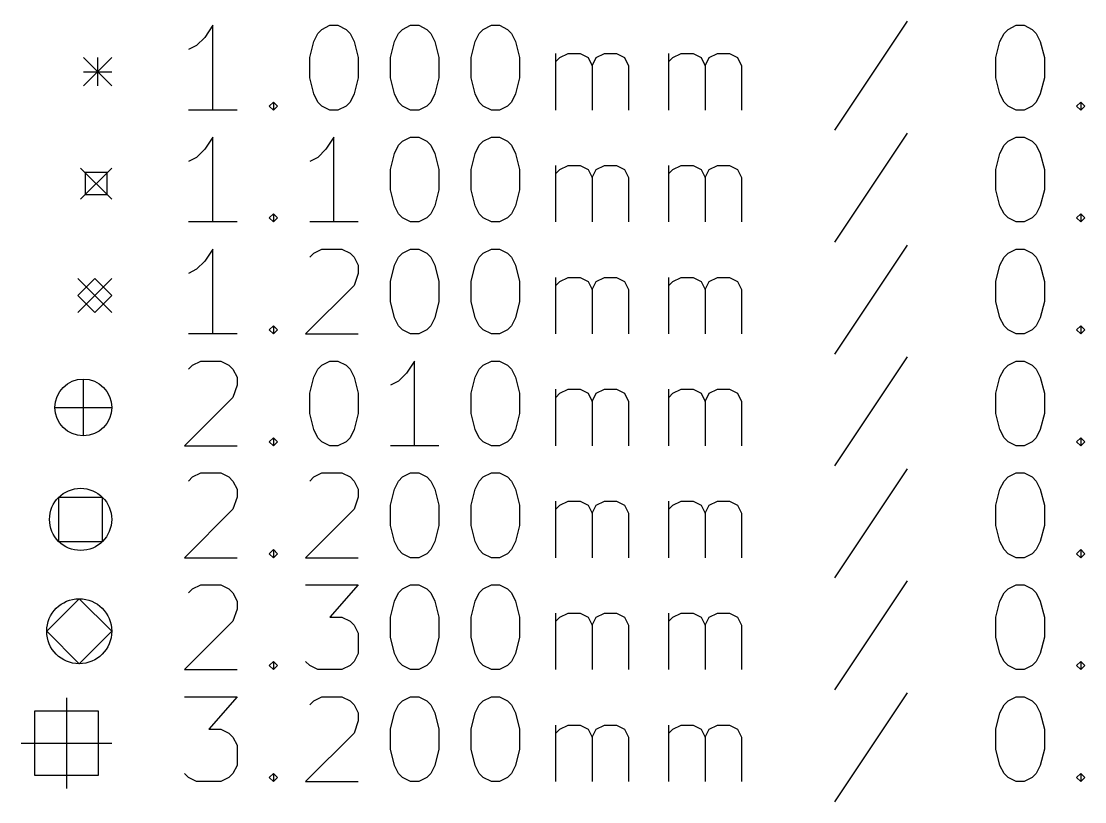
# Model space of a CAD drawing. Extents: x 1.05 to 6.1, y -7.58 to -0.79.
# Drawn here: x 1.054 to 2.536, y -7.568 to -6.48 of the extents above; entities that cross this region are included whole.
import ezdxf

# ---------------------------------------------------------------- set-up
doc = ezdxf.new("R2010")
doc.units = 0
doc.header["$MEASUREMENT"] = 0
doc.layers.add('BLACK', color=7, linetype='CONTINUOUS')

msp = doc.modelspace()

# ---------------------------------------------------------------- linework, layer by layer
at = {"layer": 'BLACK', "linetype": 'CONTINUOUS'}
for p, q in [((1.32101, -6.48591), (1.30976, -6.50278)), ((1.32101, -6.60402), (1.32101, -6.48591)), ((1.47286, -6.49154), (1.48411, -6.48591)), ((1.48411, -6.48591), (1.49536, -6.48591)), ((1.49536, -6.48591), (1.50661, -6.49154)), ((1.58535, -6.49154), (1.5966, -6.48591)), ((1.5966, -6.48591), (1.60785, -6.48591)), ((1.60785, -6.48591), (1.61909, -6.49154)), ((1.69783, -6.49154), (1.70908, -6.48591)), ((1.70908, -6.48591), (1.72033, -6.48591)), ((1.72033, -6.48591), (1.73158, -6.49154)), ((2.28839, -6.48029), (2.18715, -6.63214)), ((2.42899, -6.49154), (2.44024, -6.48591)), ((2.44024, -6.48591), (2.45149, -6.48591)), ((2.45149, -6.48591), (2.46274, -6.49154)), ((1.30976, -6.50278), (1.29851, -6.51403)), ((1.46161, -6.50841), (1.46724, -6.49716)), ((1.46724, -6.49716), (1.47286, -6.49154)), ((1.50661, -6.49154), (1.51223, -6.49716)), ((1.51223, -6.49716), (1.51786, -6.50841)), ((1.5741, -6.50841), (1.57972, -6.49716)), ((1.57972, -6.49716), (1.58535, -6.49154)), ((1.61909, -6.49154), (1.62472, -6.49716)), ((1.62472, -6.49716), (1.63034, -6.50841)), ((1.68659, -6.50841), (1.69221, -6.49716)), ((1.69221, -6.49716), (1.69783, -6.49154)), ((1.73158, -6.49154), (1.7372, -6.49716)), ((1.7372, -6.49716), (1.74283, -6.50841)), ((2.41774, -6.50841), (2.42337, -6.49716)), ((2.42337, -6.49716), (2.42899, -6.49154)), ((2.46274, -6.49154), (2.46836, -6.49716)), ((2.46836, -6.49716), (2.47399, -6.50841)), ((1.29851, -6.51403), (1.28726, -6.51966)), ((1.45599, -6.53091), (1.46161, -6.50841)), ((1.51786, -6.50841), (1.52348, -6.53091)), ((1.56848, -6.53091), (1.5741, -6.50841)), ((1.63034, -6.50841), (1.63597, -6.53091)), ((1.68096, -6.53091), (1.68659, -6.50841)), ((1.74283, -6.50841), (1.74845, -6.53091)), ((2.41212, -6.53091), (2.41774, -6.50841)), ((2.47399, -6.50841), (2.47961, -6.53091)), ((1.14075, -6.53091), (1.18012, -6.57028)), ((1.18012, -6.53091), (1.14075, -6.57028)), ((1.16043, -6.53091), (1.16043, -6.57028)), ((1.45599, -6.55903), (1.45599, -6.53091)), ((1.52348, -6.53091), (1.52348, -6.55903)), ((1.56848, -6.55903), (1.56848, -6.53091)), ((1.63597, -6.53091), (1.63597, -6.55903)), ((1.68096, -6.55903), (1.68096, -6.53091)), ((1.74845, -6.53091), (1.74845, -6.55903)), ((1.79907, -6.60402), (1.79907, -6.52528)), ((1.79907, -6.53653), (1.8047, -6.53091)), ((1.8047, -6.53091), (1.81594, -6.52528)), ((1.81594, -6.52528), (1.83282, -6.52528)), ((1.83282, -6.52528), (1.84407, -6.53091)), ((1.84407, -6.53091), (1.84969, -6.54215)), ((1.84969, -6.54215), (1.85531, -6.53091)), ((1.85531, -6.53091), (1.86656, -6.52528)), ((1.86656, -6.52528), (1.88344, -6.52528)), ((1.88344, -6.52528), (1.89468, -6.53091)), ((1.89468, -6.53091), (1.90031, -6.54215)), ((1.95655, -6.60402), (1.95655, -6.52528)), ((1.95655, -6.53653), (1.96218, -6.53091)), ((1.96218, -6.53091), (1.97343, -6.52528)), ((1.97343, -6.52528), (1.9903, -6.52528)), ((1.9903, -6.52528), (2.00155, -6.53091)), ((2.00155, -6.53091), (2.00717, -6.54215)), ((2.00717, -6.54215), (2.0128, -6.53091)), ((2.0128, -6.53091), (2.02404, -6.52528)), ((2.02404, -6.52528), (2.04092, -6.52528)), ((2.04092, -6.52528), (2.05217, -6.53091)), ((2.05217, -6.53091), (2.05779, -6.54215)), ((2.41212, -6.55903), (2.41212, -6.53091)), ((2.47961, -6.53091), (2.47961, -6.55903)), ((1.84969, -6.54215), (1.84969, -6.60402)), ((1.90031, -6.54215), (1.90031, -6.60402)), ((2.00717, -6.54215), (2.00717, -6.60402)), ((2.05779, -6.54215), (2.05779, -6.60402)), ((1.14075, -6.55059), (1.18012, -6.55059)), ((1.46161, -6.58152), (1.45599, -6.55903)), ((1.52348, -6.55903), (1.51786, -6.58152)), ((1.5741, -6.58152), (1.56848, -6.55903)), ((1.63597, -6.55903), (1.63034, -6.58152)), ((1.68659, -6.58152), (1.68096, -6.55903)), ((1.74845, -6.55903), (1.74283, -6.58152)), ((2.41774, -6.58152), (2.41212, -6.55903)), ((2.47961, -6.55903), (2.47399, -6.58152)), ((1.39975, -6.5984), (1.40537, -6.59277)), ((1.40537, -6.59277), (1.411, -6.5984)), ((1.40537, -6.59277), (1.40537, -6.60402)), ((1.46724, -6.59277), (1.46161, -6.58152)), ((1.47286, -6.5984), (1.46724, -6.59277)), ((1.51223, -6.59277), (1.50661, -6.5984)), ((1.51786, -6.58152), (1.51223, -6.59277)), ((1.57972, -6.59277), (1.5741, -6.58152)), ((1.58535, -6.5984), (1.57972, -6.59277)), ((1.62472, -6.59277), (1.61909, -6.5984)), ((1.63034, -6.58152), (1.62472, -6.59277)), ((1.69221, -6.59277), (1.68659, -6.58152)), ((1.69783, -6.5984), (1.69221, -6.59277)), ((1.7372, -6.59277), (1.73158, -6.5984)), ((1.74283, -6.58152), (1.7372, -6.59277)), ((2.42337, -6.59277), (2.41774, -6.58152)), ((2.42899, -6.5984), (2.42337, -6.59277)), ((2.46836, -6.59277), (2.46274, -6.5984)), ((2.47399, -6.58152), (2.46836, -6.59277)), ((2.52461, -6.5984), (2.53023, -6.59277)), ((2.53023, -6.59277), (2.53585, -6.5984)), ((2.53023, -6.59277), (2.53023, -6.60402)), ((1.35475, -6.60402), (1.28726, -6.60402)), ((1.40537, -6.60402), (1.39975, -6.5984)), ((1.411, -6.5984), (1.40537, -6.60402)), ((1.48411, -6.60402), (1.47286, -6.5984)), ((1.49536, -6.60402), (1.48411, -6.60402)), ((1.50661, -6.5984), (1.49536, -6.60402)), ((1.5966, -6.60402), (1.58535, -6.5984)), ((1.60785, -6.60402), (1.5966, -6.60402)), ((1.61909, -6.5984), (1.60785, -6.60402)), ((1.70908, -6.60402), (1.69783, -6.5984)), ((1.72033, -6.60402), (1.70908, -6.60402)), ((1.73158, -6.5984), (1.72033, -6.60402)), ((2.44024, -6.60402), (2.42899, -6.5984)), ((2.45149, -6.60402), (2.44024, -6.60402)), ((2.46274, -6.5984), (2.45149, -6.60402)), ((2.53023, -6.60402), (2.52461, -6.5984)), ((2.53585, -6.5984), (2.53023, -6.60402)), ((2.28839, -6.63619), (2.18715, -6.78805)), ((1.32101, -6.64182), (1.30976, -6.65869)), ((1.32101, -6.75993), (1.32101, -6.64182)), ((1.48974, -6.64182), (1.47849, -6.65869)), ((1.48974, -6.75993), (1.48974, -6.64182)), ((1.57972, -6.65307), (1.58535, -6.64744)), ((1.58535, -6.64744), (1.5966, -6.64182)), ((1.5966, -6.64182), (1.60785, -6.64182)), ((1.60785, -6.64182), (1.61909, -6.64744)), ((1.61909, -6.64744), (1.62472, -6.65307)), ((1.69221, -6.65307), (1.69783, -6.64744)), ((1.69783, -6.64744), (1.70908, -6.64182)), ((1.70908, -6.64182), (1.72033, -6.64182)), ((1.72033, -6.64182), (1.73158, -6.64744)), ((1.73158, -6.64744), (1.7372, -6.65307)), ((2.42337, -6.65307), (2.42899, -6.64744)), ((2.42899, -6.64744), (2.44024, -6.64182)), ((2.44024, -6.64182), (2.45149, -6.64182)), ((2.45149, -6.64182), (2.46274, -6.64744)), ((2.46274, -6.64744), (2.46836, -6.65307)), ((1.30976, -6.65869), (1.29851, -6.66994)), ((1.47849, -6.65869), (1.46724, -6.66994)), ((1.56848, -6.68681), (1.5741, -6.66431)), ((1.5741, -6.66431), (1.57972, -6.65307)), ((1.62472, -6.65307), (1.63034, -6.66431)), ((1.63034, -6.66431), (1.63597, -6.68681)), ((1.68096, -6.68681), (1.68659, -6.66431)), ((1.68659, -6.66431), (1.69221, -6.65307)), ((1.7372, -6.65307), (1.74283, -6.66431)), ((1.74283, -6.66431), (1.74845, -6.68681)), ((2.41212, -6.68681), (2.41774, -6.66431)), ((2.41774, -6.66431), (2.42337, -6.65307)), ((2.46836, -6.65307), (2.47399, -6.66431)), ((2.47399, -6.66431), (2.47961, -6.68681)), ((1.29851, -6.66994), (1.28726, -6.67556)), ((1.46724, -6.66994), (1.45599, -6.67556)), ((1.79907, -6.75993), (1.79907, -6.68119)), ((1.8047, -6.68681), (1.81594, -6.68119)), ((1.81594, -6.68119), (1.83282, -6.68119)), ((1.83282, -6.68119), (1.84407, -6.68681)), ((1.85531, -6.68681), (1.86656, -6.68119)), ((1.86656, -6.68119), (1.88344, -6.68119)), ((1.88344, -6.68119), (1.89468, -6.68681)), ((1.95655, -6.75993), (1.95655, -6.68119)), ((1.96218, -6.68681), (1.97343, -6.68119)), ((1.97343, -6.68119), (1.9903, -6.68119)), ((1.9903, -6.68119), (2.00155, -6.68681)), ((2.0128, -6.68681), (2.02404, -6.68119)), ((2.02404, -6.68119), (2.04092, -6.68119)), ((2.04092, -6.68119), (2.05217, -6.68681)), ((1.13681, -6.68484), (1.18012, -6.72815)), ((1.18012, -6.68484), (1.13681, -6.72815)), ((1.17378, -6.69118), (1.14315, -6.69118)), ((1.14315, -6.69118), (1.14315, -6.72181)), ((1.17378, -6.72181), (1.17378, -6.69118)), ((1.56848, -6.71493), (1.56848, -6.68681)), ((1.63597, -6.68681), (1.63597, -6.71493)), ((1.68096, -6.71493), (1.68096, -6.68681)), ((1.74845, -6.68681), (1.74845, -6.71493)), ((1.79907, -6.69244), (1.8047, -6.68681)), ((1.84407, -6.68681), (1.84969, -6.69806)), ((1.84969, -6.69806), (1.85531, -6.68681)), ((1.89468, -6.68681), (1.90031, -6.69806)), ((1.95655, -6.69244), (1.96218, -6.68681)), ((2.00155, -6.68681), (2.00717, -6.69806)), ((2.00717, -6.69806), (2.0128, -6.68681)), ((2.05217, -6.68681), (2.05779, -6.69806)), ((2.41212, -6.71493), (2.41212, -6.68681)), ((2.47961, -6.68681), (2.47961, -6.71493)), ((1.84969, -6.69806), (1.84969, -6.75993)), ((1.90031, -6.69806), (1.90031, -6.75993)), ((2.00717, -6.69806), (2.00717, -6.75993)), ((2.05779, -6.69806), (2.05779, -6.75993)), ((1.14315, -6.72181), (1.17378, -6.72181)), ((1.5741, -6.73743), (1.56848, -6.71493)), ((1.63597, -6.71493), (1.63034, -6.73743)), ((1.68659, -6.73743), (1.68096, -6.71493)), ((1.74845, -6.71493), (1.74283, -6.73743)), ((2.41774, -6.73743), (2.41212, -6.71493)), ((2.47961, -6.71493), (2.47399, -6.73743)), ((1.57972, -6.74868), (1.5741, -6.73743)), ((1.63034, -6.73743), (1.62472, -6.74868)), ((1.69221, -6.74868), (1.68659, -6.73743)), ((1.74283, -6.73743), (1.7372, -6.74868)), ((2.42337, -6.74868), (2.41774, -6.73743)), ((2.47399, -6.73743), (2.46836, -6.74868)), ((1.39975, -6.7543), (1.40537, -6.74868)), ((1.40537, -6.75993), (1.39975, -6.7543)), ((1.40537, -6.74868), (1.411, -6.7543)), ((1.40537, -6.74868), (1.40537, -6.75993)), ((1.411, -6.7543), (1.40537, -6.75993)), ((1.58535, -6.7543), (1.57972, -6.74868)), ((1.5966, -6.75993), (1.58535, -6.7543)), ((1.61909, -6.7543), (1.60785, -6.75993)), ((1.62472, -6.74868), (1.61909, -6.7543)), ((1.69783, -6.7543), (1.69221, -6.74868)), ((1.70908, -6.75993), (1.69783, -6.7543)), ((1.73158, -6.7543), (1.72033, -6.75993)), ((1.7372, -6.74868), (1.73158, -6.7543)), ((2.42899, -6.7543), (2.42337, -6.74868)), ((2.44024, -6.75993), (2.42899, -6.7543)), ((2.46274, -6.7543), (2.45149, -6.75993)), ((2.46836, -6.74868), (2.46274, -6.7543)), ((2.52461, -6.7543), (2.53023, -6.74868)), ((2.53023, -6.75993), (2.52461, -6.7543)), ((2.53023, -6.74868), (2.53585, -6.7543)), ((2.53023, -6.74868), (2.53023, -6.75993)), ((2.53585, -6.7543), (2.53023, -6.75993)), ((1.35475, -6.75993), (1.28726, -6.75993)), ((1.52348, -6.75993), (1.45599, -6.75993)), ((1.60785, -6.75993), (1.5966, -6.75993)), ((1.72033, -6.75993), (1.70908, -6.75993)), ((2.45149, -6.75993), (2.44024, -6.75993)), ((1.32101, -6.79772), (1.30976, -6.8146)), ((1.32101, -6.91583), (1.32101, -6.79772)), ((1.46161, -6.80335), (1.47286, -6.79772)), ((1.47286, -6.79772), (1.50098, -6.79772)), ((1.50098, -6.79772), (1.51223, -6.80335)), ((1.58535, -6.80335), (1.5966, -6.79772)), ((1.5966, -6.79772), (1.60785, -6.79772)), ((1.60785, -6.79772), (1.61909, -6.80335)), ((1.69783, -6.80335), (1.70908, -6.79772)), ((1.70908, -6.79772), (1.72033, -6.79772)), ((1.72033, -6.79772), (1.73158, -6.80335)), ((2.28839, -6.7921), (2.18715, -6.94395)), ((2.42899, -6.80335), (2.44024, -6.79772)), ((2.44024, -6.79772), (2.45149, -6.79772)), ((2.45149, -6.79772), (2.46274, -6.80335)), ((1.30976, -6.8146), (1.29851, -6.82584)), ((1.45599, -6.80897), (1.46161, -6.80335)), ((1.51223, -6.80335), (1.51786, -6.80897)), ((1.51786, -6.80897), (1.52348, -6.82022)), ((1.5741, -6.82022), (1.57972, -6.80897)), ((1.57972, -6.80897), (1.58535, -6.80335)), ((1.61909, -6.80335), (1.62472, -6.80897)), ((1.62472, -6.80897), (1.63034, -6.82022)), ((1.68659, -6.82022), (1.69221, -6.80897)), ((1.69221, -6.80897), (1.69783, -6.80335)), ((1.73158, -6.80335), (1.7372, -6.80897)), ((1.7372, -6.80897), (1.74283, -6.82022)), ((2.41774, -6.82022), (2.42337, -6.80897)), ((2.42337, -6.80897), (2.42899, -6.80335)), ((2.46274, -6.80335), (2.46836, -6.80897)), ((2.46836, -6.80897), (2.47399, -6.82022)), ((1.29851, -6.82584), (1.28726, -6.83147)), ((1.52348, -6.82022), (1.52348, -6.83147)), ((1.56848, -6.84272), (1.5741, -6.82022)), ((1.63034, -6.82022), (1.63597, -6.84272)), ((1.68096, -6.84272), (1.68659, -6.82022)), ((1.74283, -6.82022), (1.74845, -6.84272)), ((2.41212, -6.84272), (2.41774, -6.82022)), ((2.47399, -6.82022), (2.47961, -6.84272)), ((1.13287, -6.83878), (1.18012, -6.88602)), ((1.18012, -6.83878), (1.13287, -6.88602)), ((1.1565, -6.83878), (1.13287, -6.8624)), ((1.18012, -6.8624), (1.1565, -6.83878)), ((1.52348, -6.83147), (1.51786, -6.84834)), ((1.56848, -6.87084), (1.56848, -6.84272)), ((1.63597, -6.84272), (1.63597, -6.87084)), ((1.68096, -6.87084), (1.68096, -6.84272)), ((1.74845, -6.84272), (1.74845, -6.87084)), ((1.79907, -6.91583), (1.79907, -6.83709)), ((1.79907, -6.84834), (1.8047, -6.84272)), ((1.8047, -6.84272), (1.81594, -6.83709)), ((1.81594, -6.83709), (1.83282, -6.83709)), ((1.83282, -6.83709), (1.84407, -6.84272)), ((1.84407, -6.84272), (1.84969, -6.85397)), ((1.84969, -6.85397), (1.85531, -6.84272)), ((1.85531, -6.84272), (1.86656, -6.83709)), ((1.86656, -6.83709), (1.88344, -6.83709)), ((1.88344, -6.83709), (1.89468, -6.84272)), ((1.89468, -6.84272), (1.90031, -6.85397)), ((1.95655, -6.91583), (1.95655, -6.83709)), ((1.95655, -6.84834), (1.96218, -6.84272)), ((1.96218, -6.84272), (1.97343, -6.83709)), ((1.97343, -6.83709), (1.9903, -6.83709)), ((1.9903, -6.83709), (2.00155, -6.84272)), ((2.00155, -6.84272), (2.00717, -6.85397)), ((2.00717, -6.85397), (2.0128, -6.84272)), ((2.0128, -6.84272), (2.02404, -6.83709)), ((2.02404, -6.83709), (2.04092, -6.83709)), ((2.04092, -6.83709), (2.05217, -6.84272)), ((2.05217, -6.84272), (2.05779, -6.85397)), ((2.41212, -6.87084), (2.41212, -6.84272)), ((2.47961, -6.84272), (2.47961, -6.87084)), ((1.51786, -6.84834), (1.45037, -6.91583)), ((1.84969, -6.85397), (1.84969, -6.91583)), ((1.90031, -6.85397), (1.90031, -6.91583)), ((2.00717, -6.85397), (2.00717, -6.91583)), ((2.05779, -6.85397), (2.05779, -6.91583)), ((1.13287, -6.8624), (1.1565, -6.88602)), ((1.1565, -6.88602), (1.18012, -6.8624)), ((1.5741, -6.89334), (1.56848, -6.87084)), ((1.63597, -6.87084), (1.63034, -6.89334)), ((1.68659, -6.89334), (1.68096, -6.87084)), ((1.74845, -6.87084), (1.74283, -6.89334)), ((2.41774, -6.89334), (2.41212, -6.87084)), ((2.47961, -6.87084), (2.47399, -6.89334)), ((1.39975, -6.91021), (1.40537, -6.90458)), ((1.40537, -6.90458), (1.411, -6.91021)), ((1.40537, -6.90458), (1.40537, -6.91583)), ((1.57972, -6.90458), (1.5741, -6.89334)), ((1.58535, -6.91021), (1.57972, -6.90458)), ((1.62472, -6.90458), (1.61909, -6.91021)), ((1.63034, -6.89334), (1.62472, -6.90458)), ((1.69221, -6.90458), (1.68659, -6.89334)), ((1.69783, -6.91021), (1.69221, -6.90458)), ((1.7372, -6.90458), (1.73158, -6.91021)), ((1.74283, -6.89334), (1.7372, -6.90458)), ((2.42337, -6.90458), (2.41774, -6.89334)), ((2.42899, -6.91021), (2.42337, -6.90458)), ((2.46836, -6.90458), (2.46274, -6.91021)), ((2.47399, -6.89334), (2.46836, -6.90458)), ((2.52461, -6.91021), (2.53023, -6.90458)), ((2.53023, -6.90458), (2.53585, -6.91021)), ((2.53023, -6.90458), (2.53023, -6.91583)), ((1.35475, -6.91583), (1.28726, -6.91583)), ((1.40537, -6.91583), (1.39975, -6.91021)), ((1.411, -6.91021), (1.40537, -6.91583)), ((1.45037, -6.91583), (1.52348, -6.91583)), ((1.5966, -6.91583), (1.58535, -6.91021)), ((1.60785, -6.91583), (1.5966, -6.91583)), ((1.61909, -6.91021), (1.60785, -6.91583)), ((1.70908, -6.91583), (1.69783, -6.91021)), ((1.72033, -6.91583), (1.70908, -6.91583)), ((1.73158, -6.91021), (1.72033, -6.91583)), ((2.44024, -6.91583), (2.42899, -6.91021)), ((2.45149, -6.91583), (2.44024, -6.91583)), ((2.46274, -6.91021), (2.45149, -6.91583)), ((2.53023, -6.91583), (2.52461, -6.91021)), ((2.53585, -6.91021), (2.53023, -6.91583)), ((2.28839, -6.948), (2.18715, -7.09986)), ((1.28726, -6.96488), (1.29289, -6.95925)), ((1.29289, -6.95925), (1.30413, -6.95363)), ((1.30413, -6.95363), (1.33226, -6.95363)), ((1.33226, -6.95363), (1.3435, -6.95925)), ((1.3435, -6.95925), (1.34913, -6.96488)), ((1.46724, -6.96488), (1.47286, -6.95925)), ((1.47286, -6.95925), (1.48411, -6.95363)), ((1.48411, -6.95363), (1.49536, -6.95363)), ((1.49536, -6.95363), (1.50661, -6.95925)), ((1.50661, -6.95925), (1.51223, -6.96488)), ((1.60222, -6.95363), (1.59097, -6.9705)), ((1.60222, -7.07174), (1.60222, -6.95363)), ((1.69221, -6.96488), (1.69783, -6.95925)), ((1.69783, -6.95925), (1.70908, -6.95363)), ((1.70908, -6.95363), (1.72033, -6.95363)), ((1.72033, -6.95363), (1.73158, -6.95925)), ((1.73158, -6.95925), (1.7372, -6.96488)), ((2.42337, -6.96488), (2.42899, -6.95925)), ((2.42899, -6.95925), (2.44024, -6.95363)), ((2.44024, -6.95363), (2.45149, -6.95363)), ((2.45149, -6.95363), (2.46274, -6.95925)), ((2.46274, -6.95925), (2.46836, -6.96488)), ((1.14055, -6.97874), (1.14055, -7.05787)), ((1.34913, -6.96488), (1.35475, -6.97612)), ((1.35475, -6.97612), (1.35475, -6.98737)), ((1.45599, -6.99862), (1.46161, -6.97612)), ((1.46161, -6.97612), (1.46724, -6.96488)), ((1.51223, -6.96488), (1.51786, -6.97612)), ((1.51786, -6.97612), (1.52348, -6.99862)), ((1.59097, -6.9705), (1.57972, -6.98175)), ((1.68096, -6.99862), (1.68659, -6.97612)), ((1.68659, -6.97612), (1.69221, -6.96488)), ((1.7372, -6.96488), (1.74283, -6.97612)), ((1.74283, -6.97612), (1.74845, -6.99862)), ((2.41212, -6.99862), (2.41774, -6.97612)), ((2.41774, -6.97612), (2.42337, -6.96488)), ((2.46836, -6.96488), (2.47399, -6.97612)), ((2.47399, -6.97612), (2.47961, -6.99862)), ((1.35475, -6.98737), (1.34913, -7.00425)), ((1.57972, -6.98175), (1.56848, -6.98737)), ((1.79907, -7.07174), (1.79907, -6.993)), ((1.8047, -6.99862), (1.81594, -6.993)), ((1.81594, -6.993), (1.83282, -6.993)), ((1.83282, -6.993), (1.84407, -6.99862)), ((1.85531, -6.99862), (1.86656, -6.993)), ((1.86656, -6.993), (1.88344, -6.993)), ((1.88344, -6.993), (1.89468, -6.99862)), ((1.95655, -7.07174), (1.95655, -6.993)), ((1.96218, -6.99862), (1.97343, -6.993)), ((1.97343, -6.993), (1.9903, -6.993)), ((1.9903, -6.993), (2.00155, -6.99862)), ((2.0128, -6.99862), (2.02404, -6.993)), ((2.02404, -6.993), (2.04092, -6.993)), ((2.04092, -6.993), (2.05217, -6.99862)), ((1.34913, -7.00425), (1.28164, -7.07174)), ((1.45599, -7.02674), (1.45599, -6.99862)), ((1.52348, -6.99862), (1.52348, -7.02674)), ((1.68096, -7.02674), (1.68096, -6.99862)), ((1.74845, -6.99862), (1.74845, -7.02674)), ((1.79907, -7.00425), (1.8047, -6.99862)), ((1.84407, -6.99862), (1.84969, -7.00987)), ((1.84969, -7.00987), (1.85531, -6.99862)), ((1.89468, -6.99862), (1.90031, -7.00987)), ((1.95655, -7.00425), (1.96218, -6.99862)), ((2.00155, -6.99862), (2.00717, -7.00987)), ((2.00717, -7.00987), (2.0128, -6.99862)), ((2.05217, -6.99862), (2.05779, -7.00987)), ((2.41212, -7.02674), (2.41212, -6.99862)), ((2.47961, -6.99862), (2.47961, -7.02674)), ((1.10098, -7.01831), (1.18012, -7.01831)), ((1.84969, -7.00987), (1.84969, -7.07174)), ((1.90031, -7.00987), (1.90031, -7.07174)), ((2.00717, -7.00987), (2.00717, -7.07174)), ((2.05779, -7.00987), (2.05779, -7.07174)), ((1.46161, -7.04924), (1.45599, -7.02674)), ((1.52348, -7.02674), (1.51786, -7.04924)), ((1.68659, -7.04924), (1.68096, -7.02674)), ((1.74845, -7.02674), (1.74283, -7.04924)), ((2.41774, -7.04924), (2.41212, -7.02674)), ((2.47961, -7.02674), (2.47399, -7.04924)), ((1.46724, -7.06049), (1.46161, -7.04924)), ((1.51786, -7.04924), (1.51223, -7.06049)), ((1.69221, -7.06049), (1.68659, -7.04924)), ((1.74283, -7.04924), (1.7372, -7.06049)), ((2.42337, -7.06049), (2.41774, -7.04924)), ((2.47399, -7.04924), (2.46836, -7.06049)), ((1.39975, -7.06611), (1.40537, -7.06049)), ((1.40537, -7.07174), (1.39975, -7.06611)), ((1.40537, -7.06049), (1.411, -7.06611)), ((1.40537, -7.06049), (1.40537, -7.07174)), ((1.411, -7.06611), (1.40537, -7.07174)), ((1.47286, -7.06611), (1.46724, -7.06049)), ((1.48411, -7.07174), (1.47286, -7.06611)), ((1.50661, -7.06611), (1.49536, -7.07174)), ((1.51223, -7.06049), (1.50661, -7.06611)), ((1.69783, -7.06611), (1.69221, -7.06049)), ((1.70908, -7.07174), (1.69783, -7.06611)), ((1.73158, -7.06611), (1.72033, -7.07174)), ((1.7372, -7.06049), (1.73158, -7.06611)), ((2.42899, -7.06611), (2.42337, -7.06049)), ((2.44024, -7.07174), (2.42899, -7.06611)), ((2.46274, -7.06611), (2.45149, -7.07174)), ((2.46836, -7.06049), (2.46274, -7.06611)), ((2.52461, -7.06611), (2.53023, -7.06049)), ((2.53023, -7.07174), (2.52461, -7.06611)), ((2.53023, -7.06049), (2.53585, -7.06611)), ((2.53023, -7.06049), (2.53023, -7.07174)), ((2.53585, -7.06611), (2.53023, -7.07174)), ((1.28164, -7.07174), (1.35475, -7.07174)), ((1.49536, -7.07174), (1.48411, -7.07174)), ((1.63597, -7.07174), (1.56848, -7.07174)), ((1.72033, -7.07174), (1.70908, -7.07174)), ((2.45149, -7.07174), (2.44024, -7.07174)), ((1.29289, -7.11516), (1.30413, -7.10953)), ((1.30413, -7.10953), (1.33226, -7.10953)), ((1.33226, -7.10953), (1.3435, -7.11516)), ((1.46161, -7.11516), (1.47286, -7.10953)), ((1.47286, -7.10953), (1.50098, -7.10953)), ((1.50098, -7.10953), (1.51223, -7.11516)), ((1.58535, -7.11516), (1.5966, -7.10953)), ((1.5966, -7.10953), (1.60785, -7.10953)), ((1.60785, -7.10953), (1.61909, -7.11516)), ((1.69783, -7.11516), (1.70908, -7.10953)), ((1.70908, -7.10953), (1.72033, -7.10953)), ((1.72033, -7.10953), (1.73158, -7.11516)), ((2.28839, -7.10391), (2.18715, -7.25576)), ((2.42899, -7.11516), (2.44024, -7.10953)), ((2.44024, -7.10953), (2.45149, -7.10953)), ((2.45149, -7.10953), (2.46274, -7.11516)), ((1.28726, -7.12078), (1.29289, -7.11516)), ((1.3435, -7.11516), (1.34913, -7.12078)), ((1.34913, -7.12078), (1.35475, -7.13203)), ((1.45599, -7.12078), (1.46161, -7.11516)), ((1.51223, -7.11516), (1.51786, -7.12078)), ((1.51786, -7.12078), (1.52348, -7.13203)), ((1.5741, -7.13203), (1.57972, -7.12078)), ((1.57972, -7.12078), (1.58535, -7.11516)), ((1.61909, -7.11516), (1.62472, -7.12078)), ((1.62472, -7.12078), (1.63034, -7.13203)), ((1.68659, -7.13203), (1.69221, -7.12078)), ((1.69221, -7.12078), (1.69783, -7.11516)), ((1.73158, -7.11516), (1.7372, -7.12078)), ((1.7372, -7.12078), (1.74283, -7.13203)), ((2.41774, -7.13203), (2.42337, -7.12078)), ((2.42337, -7.12078), (2.42899, -7.11516)), ((2.46274, -7.11516), (2.46836, -7.12078)), ((2.46836, -7.12078), (2.47399, -7.13203)), ((1.35475, -7.13203), (1.35475, -7.14328)), ((1.52348, -7.13203), (1.52348, -7.14328)), ((1.56848, -7.15453), (1.5741, -7.13203)), ((1.63034, -7.13203), (1.63597, -7.15453)), ((1.68096, -7.15453), (1.68659, -7.13203)), ((1.74283, -7.13203), (1.74845, -7.15453)), ((2.41212, -7.15453), (2.41774, -7.13203)), ((2.47399, -7.13203), (2.47961, -7.15453)), ((1.16743, -7.14359), (1.10619, -7.14359)), ((1.10619, -7.14359), (1.10619, -7.20484)), ((1.16743, -7.20484), (1.16743, -7.14359)), ((1.35475, -7.14328), (1.34913, -7.16015)), ((1.52348, -7.14328), (1.51786, -7.16015)), ((1.56848, -7.18265), (1.56848, -7.15453)), ((1.63597, -7.15453), (1.63597, -7.18265)), ((1.68096, -7.18265), (1.68096, -7.15453)), ((1.74845, -7.15453), (1.74845, -7.18265)), ((1.79907, -7.22764), (1.79907, -7.1489)), ((1.79907, -7.16015), (1.8047, -7.15453)), ((1.8047, -7.15453), (1.81594, -7.1489)), ((1.81594, -7.1489), (1.83282, -7.1489)), ((1.83282, -7.1489), (1.84407, -7.15453)), ((1.84407, -7.15453), (1.84969, -7.16578)), ((1.84969, -7.16578), (1.85531, -7.15453)), ((1.85531, -7.15453), (1.86656, -7.1489)), ((1.86656, -7.1489), (1.88344, -7.1489)), ((1.88344, -7.1489), (1.89468, -7.15453)), ((1.89468, -7.15453), (1.90031, -7.16578)), ((1.95655, -7.22764), (1.95655, -7.1489)), ((1.95655, -7.16015), (1.96218, -7.15453)), ((1.96218, -7.15453), (1.97343, -7.1489)), ((1.97343, -7.1489), (1.9903, -7.1489)), ((1.9903, -7.1489), (2.00155, -7.15453)), ((2.00155, -7.15453), (2.00717, -7.16578)), ((2.00717, -7.16578), (2.0128, -7.15453)), ((2.0128, -7.15453), (2.02404, -7.1489)), ((2.02404, -7.1489), (2.04092, -7.1489)), ((2.04092, -7.1489), (2.05217, -7.15453)), ((2.05217, -7.15453), (2.05779, -7.16578)), ((2.41212, -7.18265), (2.41212, -7.15453)), ((2.47961, -7.15453), (2.47961, -7.18265)), ((1.34913, -7.16015), (1.28164, -7.22764)), ((1.51786, -7.16015), (1.45037, -7.22764)), ((1.84969, -7.16578), (1.84969, -7.22764)), ((1.90031, -7.16578), (1.90031, -7.22764)), ((2.00717, -7.16578), (2.00717, -7.22764)), ((2.05779, -7.16578), (2.05779, -7.22764)), ((1.5741, -7.20515), (1.56848, -7.18265)), ((1.63597, -7.18265), (1.63034, -7.20515)), ((1.68659, -7.20515), (1.68096, -7.18265)), ((1.74845, -7.18265), (1.74283, -7.20515)), ((2.41774, -7.20515), (2.41212, -7.18265)), ((2.47961, -7.18265), (2.47399, -7.20515)), ((1.10619, -7.20484), (1.16743, -7.20484)), ((1.57972, -7.21639), (1.5741, -7.20515)), ((1.63034, -7.20515), (1.62472, -7.21639)), ((1.69221, -7.21639), (1.68659, -7.20515)), ((1.74283, -7.20515), (1.7372, -7.21639)), ((2.42337, -7.21639), (2.41774, -7.20515)), ((2.47399, -7.20515), (2.46836, -7.21639)), ((1.28164, -7.22764), (1.35475, -7.22764)), ((1.39975, -7.22202), (1.40537, -7.21639)), ((1.40537, -7.22764), (1.39975, -7.22202)), ((1.40537, -7.21639), (1.411, -7.22202)), ((1.40537, -7.21639), (1.40537, -7.22764)), ((1.411, -7.22202), (1.40537, -7.22764)), ((1.45037, -7.22764), (1.52348, -7.22764)), ((1.58535, -7.22202), (1.57972, -7.21639)), ((1.5966, -7.22764), (1.58535, -7.22202)), ((1.60785, -7.22764), (1.5966, -7.22764)), ((1.61909, -7.22202), (1.60785, -7.22764)), ((1.62472, -7.21639), (1.61909, -7.22202)), ((1.69783, -7.22202), (1.69221, -7.21639)), ((1.70908, -7.22764), (1.69783, -7.22202)), ((1.72033, -7.22764), (1.70908, -7.22764)), ((1.73158, -7.22202), (1.72033, -7.22764)), ((1.7372, -7.21639), (1.73158, -7.22202)), ((2.42899, -7.22202), (2.42337, -7.21639)), ((2.44024, -7.22764), (2.42899, -7.22202)), ((2.45149, -7.22764), (2.44024, -7.22764)), ((2.46274, -7.22202), (2.45149, -7.22764)), ((2.46836, -7.21639), (2.46274, -7.22202)), ((2.52461, -7.22202), (2.53023, -7.21639)), ((2.53023, -7.22764), (2.52461, -7.22202)), ((2.53023, -7.21639), (2.53585, -7.22202)), ((2.53023, -7.21639), (2.53023, -7.22764)), ((2.53585, -7.22202), (2.53023, -7.22764)), ((2.28839, -7.25981), (2.18715, -7.41167)), ((1.28726, -7.27669), (1.29289, -7.27106)), ((1.29289, -7.27106), (1.30413, -7.26544)), ((1.30413, -7.26544), (1.33226, -7.26544)), ((1.33226, -7.26544), (1.3435, -7.27106)), ((1.3435, -7.27106), (1.34913, -7.27669)), ((1.45037, -7.26544), (1.52348, -7.26544)), ((1.52348, -7.26544), (1.48411, -7.31043)), ((1.57972, -7.27669), (1.58535, -7.27106)), ((1.58535, -7.27106), (1.5966, -7.26544)), ((1.5966, -7.26544), (1.60785, -7.26544)), ((1.60785, -7.26544), (1.61909, -7.27106)), ((1.61909, -7.27106), (1.62472, -7.27669)), ((1.69221, -7.27669), (1.69783, -7.27106)), ((1.69783, -7.27106), (1.70908, -7.26544)), ((1.70908, -7.26544), (1.72033, -7.26544)), ((1.72033, -7.26544), (1.73158, -7.27106)), ((1.73158, -7.27106), (1.7372, -7.27669)), ((2.42337, -7.27669), (2.42899, -7.27106)), ((2.42899, -7.27106), (2.44024, -7.26544)), ((2.44024, -7.26544), (2.45149, -7.26544)), ((2.45149, -7.26544), (2.46274, -7.27106)), ((2.46274, -7.27106), (2.46836, -7.27669)), ((1.13484, -7.28484), (1.08957, -7.33012)), ((1.18012, -7.33012), (1.13484, -7.28484)), ((1.34913, -7.27669), (1.35475, -7.28794)), ((1.35475, -7.28794), (1.35475, -7.29918)), ((1.56848, -7.31043), (1.5741, -7.28794)), ((1.5741, -7.28794), (1.57972, -7.27669)), ((1.62472, -7.27669), (1.63034, -7.28794)), ((1.63034, -7.28794), (1.63597, -7.31043)), ((1.68096, -7.31043), (1.68659, -7.28794)), ((1.68659, -7.28794), (1.69221, -7.27669)), ((1.7372, -7.27669), (1.74283, -7.28794)), ((1.74283, -7.28794), (1.74845, -7.31043)), ((2.41212, -7.31043), (2.41774, -7.28794)), ((2.41774, -7.28794), (2.42337, -7.27669)), ((2.46836, -7.27669), (2.47399, -7.28794)), ((2.47399, -7.28794), (2.47961, -7.31043)), ((1.35475, -7.29918), (1.34913, -7.31606)), ((1.79907, -7.38355), (1.79907, -7.30481)), ((1.8047, -7.31043), (1.81594, -7.30481)), ((1.81594, -7.30481), (1.83282, -7.30481)), ((1.83282, -7.30481), (1.84407, -7.31043)), ((1.85531, -7.31043), (1.86656, -7.30481)), ((1.86656, -7.30481), (1.88344, -7.30481)), ((1.88344, -7.30481), (1.89468, -7.31043)), ((1.95655, -7.38355), (1.95655, -7.30481)), ((1.96218, -7.31043), (1.97343, -7.30481)), ((1.97343, -7.30481), (1.9903, -7.30481)), ((1.9903, -7.30481), (2.00155, -7.31043)), ((2.0128, -7.31043), (2.02404, -7.30481)), ((2.02404, -7.30481), (2.04092, -7.30481)), ((2.04092, -7.30481), (2.05217, -7.31043)), ((1.34913, -7.31606), (1.28164, -7.38355)), ((1.48411, -7.31043), (1.50098, -7.31043)), ((1.50098, -7.31043), (1.51223, -7.31606)), ((1.51223, -7.31606), (1.51786, -7.32168)), ((1.56848, -7.33855), (1.56848, -7.31043)), ((1.63597, -7.31043), (1.63597, -7.33855)), ((1.68096, -7.33855), (1.68096, -7.31043)), ((1.74845, -7.31043), (1.74845, -7.33855)), ((1.79907, -7.31606), (1.8047, -7.31043)), ((1.84407, -7.31043), (1.84969, -7.32168)), ((1.84969, -7.32168), (1.85531, -7.31043)), ((1.89468, -7.31043), (1.90031, -7.32168)), ((1.95655, -7.31606), (1.96218, -7.31043)), ((2.00155, -7.31043), (2.00717, -7.32168)), ((2.00717, -7.32168), (2.0128, -7.31043)), ((2.05217, -7.31043), (2.05779, -7.32168)), ((2.41212, -7.33855), (2.41212, -7.31043)), ((2.47961, -7.31043), (2.47961, -7.33855)), ((1.08957, -7.33012), (1.13484, -7.37539)), ((1.13484, -7.37539), (1.18012, -7.33012)), ((1.51786, -7.32168), (1.52348, -7.33293)), ((1.52348, -7.33293), (1.52348, -7.36105)), ((1.84969, -7.32168), (1.84969, -7.38355)), ((1.90031, -7.32168), (1.90031, -7.38355)), ((2.00717, -7.32168), (2.00717, -7.38355)), ((2.05779, -7.32168), (2.05779, -7.38355)), ((1.5741, -7.36105), (1.56848, -7.33855)), ((1.63597, -7.33855), (1.63034, -7.36105)), ((1.68659, -7.36105), (1.68096, -7.33855)), ((1.74845, -7.33855), (1.74283, -7.36105)), ((2.41774, -7.36105), (2.41212, -7.33855)), ((2.47961, -7.33855), (2.47399, -7.36105)), ((1.52348, -7.36105), (1.51786, -7.3723)), ((1.57972, -7.3723), (1.5741, -7.36105)), ((1.63034, -7.36105), (1.62472, -7.3723)), ((1.69221, -7.3723), (1.68659, -7.36105)), ((1.74283, -7.36105), (1.7372, -7.3723)), ((2.42337, -7.3723), (2.41774, -7.36105)), ((2.47399, -7.36105), (2.46836, -7.3723)), ((1.39975, -7.37792), (1.40537, -7.3723)), ((1.40537, -7.38355), (1.39975, -7.37792)), ((1.40537, -7.3723), (1.411, -7.37792)), ((1.40537, -7.3723), (1.40537, -7.38355)), ((1.411, -7.37792), (1.40537, -7.38355)), ((1.45599, -7.37792), (1.45037, -7.3723)), ((1.46724, -7.38355), (1.45599, -7.37792)), ((1.51223, -7.37792), (1.50098, -7.38355)), ((1.51786, -7.3723), (1.51223, -7.37792)), ((1.58535, -7.37792), (1.57972, -7.3723)), ((1.5966, -7.38355), (1.58535, -7.37792)), ((1.61909, -7.37792), (1.60785, -7.38355)), ((1.62472, -7.3723), (1.61909, -7.37792)), ((1.69783, -7.37792), (1.69221, -7.3723)), ((1.70908, -7.38355), (1.69783, -7.37792)), ((1.73158, -7.37792), (1.72033, -7.38355)), ((1.7372, -7.3723), (1.73158, -7.37792)), ((2.42899, -7.37792), (2.42337, -7.3723)), ((2.44024, -7.38355), (2.42899, -7.37792)), ((2.46274, -7.37792), (2.45149, -7.38355)), ((2.46836, -7.3723), (2.46274, -7.37792)), ((2.52461, -7.37792), (2.53023, -7.3723)), ((2.53023, -7.38355), (2.52461, -7.37792)), ((2.53023, -7.3723), (2.53585, -7.37792)), ((2.53023, -7.3723), (2.53023, -7.38355)), ((2.53585, -7.37792), (2.53023, -7.38355)), ((1.28164, -7.38355), (1.35475, -7.38355)), ((1.50098, -7.38355), (1.46724, -7.38355)), ((1.60785, -7.38355), (1.5966, -7.38355)), ((1.72033, -7.38355), (1.70908, -7.38355)), ((2.45149, -7.38355), (2.44024, -7.38355)), ((1.11713, -7.42303), (1.11713, -7.54902)), ((1.28164, -7.42134), (1.35475, -7.42134)), ((1.35475, -7.42134), (1.31538, -7.46634)), ((1.46161, -7.42697), (1.47286, -7.42134)), ((1.47286, -7.42134), (1.50098, -7.42134)), ((1.50098, -7.42134), (1.51223, -7.42697)), ((1.58535, -7.42697), (1.5966, -7.42134)), ((1.5966, -7.42134), (1.60785, -7.42134)), ((1.60785, -7.42134), (1.61909, -7.42697)), ((1.69783, -7.42697), (1.70908, -7.42134)), ((1.70908, -7.42134), (1.72033, -7.42134)), ((1.72033, -7.42134), (1.73158, -7.42697)), ((2.28839, -7.41572), (2.18715, -7.56758)), ((2.42899, -7.42697), (2.44024, -7.42134)), ((2.44024, -7.42134), (2.45149, -7.42134)), ((2.45149, -7.42134), (2.46274, -7.42697)), ((1.45599, -7.43259), (1.46161, -7.42697)), ((1.51223, -7.42697), (1.51786, -7.43259)), ((1.51786, -7.43259), (1.52348, -7.44384)), ((1.5741, -7.44384), (1.57972, -7.43259)), ((1.57972, -7.43259), (1.58535, -7.42697)), ((1.61909, -7.42697), (1.62472, -7.43259)), ((1.62472, -7.43259), (1.63034, -7.44384)), ((1.68659, -7.44384), (1.69221, -7.43259)), ((1.69221, -7.43259), (1.69783, -7.42697)), ((1.73158, -7.42697), (1.7372, -7.43259)), ((1.7372, -7.43259), (1.74283, -7.44384)), ((2.41774, -7.44384), (2.42337, -7.43259)), ((2.42337, -7.43259), (2.42899, -7.42697)), ((2.46274, -7.42697), (2.46836, -7.43259)), ((2.46836, -7.43259), (2.47399, -7.44384)), ((1.16167, -7.44148), (1.07258, -7.44148)), ((1.07258, -7.44148), (1.07258, -7.53057)), ((1.16167, -7.53057), (1.16167, -7.44148)), ((1.52348, -7.44384), (1.52348, -7.45509)), ((1.56848, -7.46634), (1.5741, -7.44384)), ((1.63034, -7.44384), (1.63597, -7.46634)), ((1.68096, -7.46634), (1.68659, -7.44384)), ((1.74283, -7.44384), (1.74845, -7.46634)), ((2.41212, -7.46634), (2.41774, -7.44384)), ((2.47399, -7.44384), (2.47961, -7.46634)), ((1.31538, -7.46634), (1.33226, -7.46634)), ((1.33226, -7.46634), (1.3435, -7.47196)), ((1.52348, -7.45509), (1.51786, -7.47196)), ((1.56848, -7.49446), (1.56848, -7.46634)), ((1.63597, -7.46634), (1.63597, -7.49446)), ((1.68096, -7.49446), (1.68096, -7.46634)), ((1.74845, -7.46634), (1.74845, -7.49446)), ((1.79907, -7.53945), (1.79907, -7.46071)), ((1.79907, -7.47196), (1.8047, -7.46634)), ((1.8047, -7.46634), (1.81594, -7.46071)), ((1.81594, -7.46071), (1.83282, -7.46071)), ((1.83282, -7.46071), (1.84407, -7.46634)), ((1.84407, -7.46634), (1.84969, -7.47759)), ((1.84969, -7.47759), (1.85531, -7.46634)), ((1.85531, -7.46634), (1.86656, -7.46071)), ((1.86656, -7.46071), (1.88344, -7.46071)), ((1.88344, -7.46071), (1.89468, -7.46634)), ((1.89468, -7.46634), (1.90031, -7.47759)), ((1.95655, -7.53945), (1.95655, -7.46071)), ((1.95655, -7.47196), (1.96218, -7.46634)), ((1.96218, -7.46634), (1.97343, -7.46071)), ((1.97343, -7.46071), (1.9903, -7.46071)), ((1.9903, -7.46071), (2.00155, -7.46634)), ((2.00155, -7.46634), (2.00717, -7.47759)), ((2.00717, -7.47759), (2.0128, -7.46634)), ((2.0128, -7.46634), (2.02404, -7.46071)), ((2.02404, -7.46071), (2.04092, -7.46071)), ((2.04092, -7.46071), (2.05217, -7.46634)), ((2.05217, -7.46634), (2.05779, -7.47759)), ((2.41212, -7.49446), (2.41212, -7.46634)), ((2.47961, -7.46634), (2.47961, -7.49446)), ((1.3435, -7.47196), (1.34913, -7.47759)), ((1.34913, -7.47759), (1.35475, -7.48884)), ((1.51786, -7.47196), (1.45037, -7.53945)), ((1.84969, -7.47759), (1.84969, -7.53945)), ((1.90031, -7.47759), (1.90031, -7.53945)), ((2.00717, -7.47759), (2.00717, -7.53945)), ((2.05779, -7.47759), (2.05779, -7.53945)), ((1.05413, -7.48602), (1.18012, -7.48602)), ((1.35475, -7.48884), (1.35475, -7.51696)), ((1.5741, -7.51696), (1.56848, -7.49446)), ((1.63597, -7.49446), (1.63034, -7.51696)), ((1.68659, -7.51696), (1.68096, -7.49446)), ((1.74845, -7.49446), (1.74283, -7.51696)), ((2.41774, -7.51696), (2.41212, -7.49446)), ((2.47961, -7.49446), (2.47399, -7.51696)), ((1.35475, -7.51696), (1.34913, -7.52821)), ((1.57972, -7.52821), (1.5741, -7.51696)), ((1.63034, -7.51696), (1.62472, -7.52821)), ((1.69221, -7.52821), (1.68659, -7.51696)), ((1.74283, -7.51696), (1.7372, -7.52821)), ((2.42337, -7.52821), (2.41774, -7.51696)), ((2.47399, -7.51696), (2.46836, -7.52821)), ((1.07258, -7.53057), (1.16167, -7.53057)), ((1.28726, -7.53383), (1.28164, -7.52821)), ((1.29851, -7.53945), (1.28726, -7.53383)), ((1.33226, -7.53945), (1.29851, -7.53945)), ((1.3435, -7.53383), (1.33226, -7.53945)), ((1.34913, -7.52821), (1.3435, -7.53383)), ((1.39975, -7.53383), (1.40537, -7.52821)), ((1.40537, -7.53945), (1.39975, -7.53383)), ((1.40537, -7.52821), (1.411, -7.53383)), ((1.40537, -7.52821), (1.40537, -7.53945)), ((1.411, -7.53383), (1.40537, -7.53945)), ((1.45037, -7.53945), (1.52348, -7.53945)), ((1.58535, -7.53383), (1.57972, -7.52821)), ((1.5966, -7.53945), (1.58535, -7.53383)), ((1.60785, -7.53945), (1.5966, -7.53945)), ((1.61909, -7.53383), (1.60785, -7.53945)), ((1.62472, -7.52821), (1.61909, -7.53383)), ((1.69783, -7.53383), (1.69221, -7.52821)), ((1.70908, -7.53945), (1.69783, -7.53383)), ((1.72033, -7.53945), (1.70908, -7.53945)), ((1.73158, -7.53383), (1.72033, -7.53945)), ((1.7372, -7.52821), (1.73158, -7.53383)), ((2.42899, -7.53383), (2.42337, -7.52821)), ((2.44024, -7.53945), (2.42899, -7.53383)), ((2.45149, -7.53945), (2.44024, -7.53945)), ((2.46274, -7.53383), (2.45149, -7.53945)), ((2.46836, -7.52821), (2.46274, -7.53383)), ((2.52461, -7.53383), (2.53023, -7.52821)), ((2.53023, -7.53945), (2.52461, -7.53383)), ((2.53023, -7.52821), (2.53585, -7.53383)), ((2.53023, -7.52821), (2.53023, -7.53945)), ((2.53585, -7.53383), (2.53023, -7.53945))]:
    msp.add_line(p, q, dxfattribs=at)
at = {"layer": 'BLACK'}
for centre, radius in [((1.14055, -7.01831), 0.03957), ((1.13681, -7.17421), 0.04331), ((1.13484, -7.33012), 0.04528)]:
    msp.add_circle(centre, radius, dxfattribs=at)

doc.saveas('drawing.dxf')
